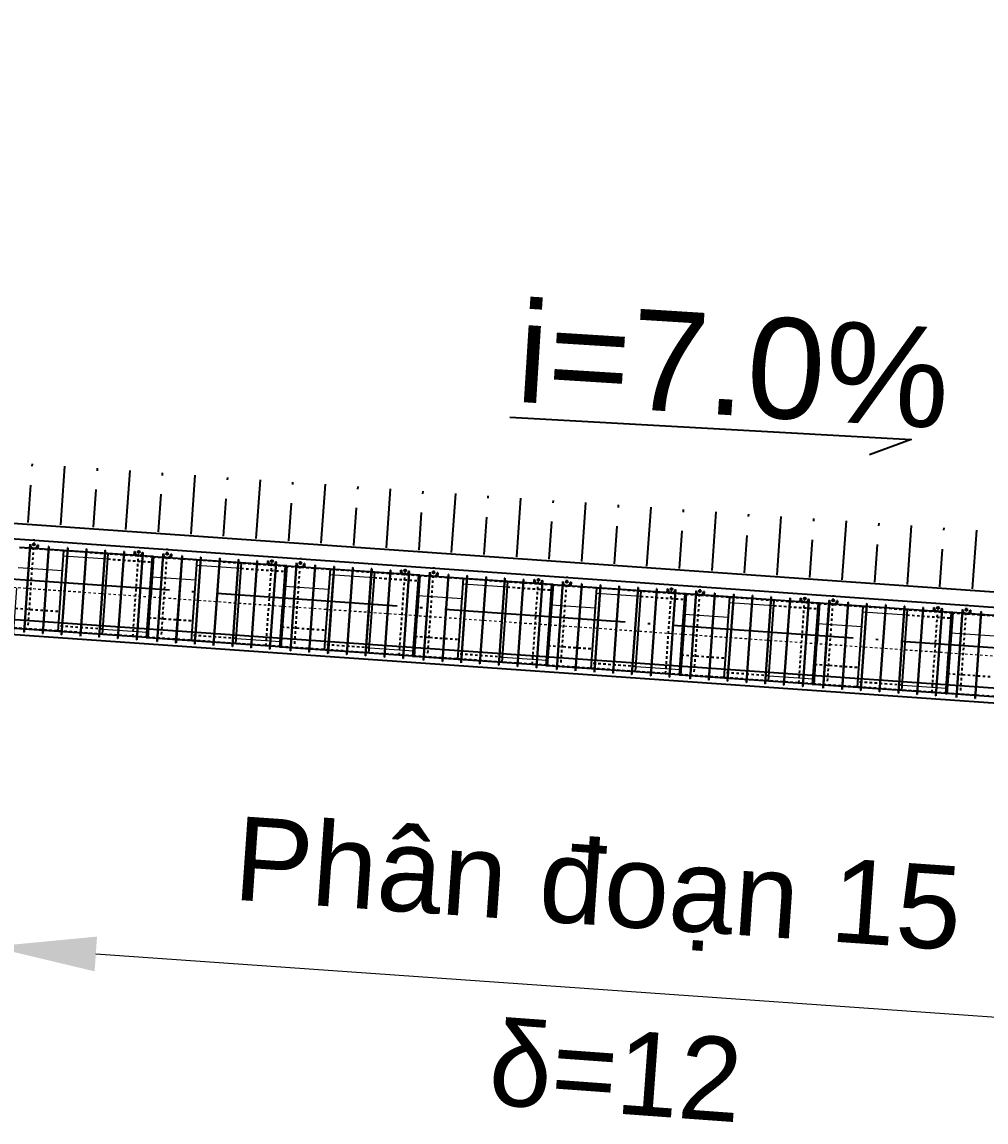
# Model space of a CAD drawing. Header units: inches. Extents: x 444671 to 463716, y 1783086 to 1794968.
# Drawn here: x 457222.12 to 457260.51, y 1787267.27 to 1787311.06 of the extents above; entities that cross this region are included whole.
import ezdxf

# ---------------------------------------------------------------- set-up
doc = ezdxf.new("R2010")
doc.units = ezdxf.units.IN
doc.header["$MEASUREMENT"] = 0
for name, pattern in [('ACAD_ISO04W100', [30, 24, -3, 0, -3]), ('CENTER', [2, 1.25, -0.25, 0.25, -0.25]), ('DASHED2', [9.525, 6.35, -3.175]), ('HIDDEN', [0.375, 0.25, -0.125])]:
    doc.linetypes.add(name, pattern=pattern)
for name, color, linetype in [('4', 4, 'Continuous'), ('Bao', 137, 'Continuous'), ('CONGTRINH', 2, 'Continuous'), ('CTTRINH', 4, 'Continuous'), ('Dong', 252, 'HIDDEN'), ('KHUAT', 8, 'DASHED2'), ('Tam', 1, 'CENTER'), ('Text', 3, 'Continuous'), ('Tim', 1, 'ACAD_ISO04W100')]:
    doc.layers.add(name, color=color, linetype=linetype)
doc.layers.add('manh', color=128, linetype='Continuous', lineweight=15)
doc.layers.add('Texdoi', color=40, linetype='Continuous', lineweight=15)
doc.styles.add('Arial', font='arial.ttf')
doc.styles.add('vn', font='')
doc.styles.get('vn').set_extended_font_data('.VnArial')
doc.linetypes.add('NEN_DA1', pattern='A,1.5,-0.15,["Y",Standard,S=0.2,R=0,X=-0.15,Y=-0.2],-0.005', length=1.655)
doc.dimstyles.new('1-1', dxfattribs={"dimtxt": 2, "dimasz": 2.5, "dimexe": 1, "dimexo": 0, "dimgap": 1, "dimtad": 1, "dimtoh": 1, "dimdec": 0, "dimzin": 0, "dimdsep": 46, "dimtxsty": 'Standard', "dimcen": 0.09, "dimclrd": 3, "dimclre": 3, "dimclrt": 4, "dimadec": 0, "dimazin": 0, "dimtfac": 1, "dimtdec": 0, "dimtmove": 0, "dimatfit": 0, "dimfxl": 0, "dimtolj": 1, "dimtzin": 0, "dimarcsym": 0})

# ---------------------------------------------------------------- blocks, each defined once
blk = doc.blocks.new('*D139')
at = {"layer": 'Bao', "color": 3, "lineweight": -2, "ltscale": 0.2, "transparency": 16777216}
for p, q in [((-878915, 183179), (-880031, 167229)), ((-831170, 179837), (-832286, 163886)), ((-875758, 168600), (-836326, 165840))]:
    blk.add_line(p, q, dxfattribs=at)
at = {"layer": 'Bao', "color": 3, "ltscale": 0.2, "transparency": 16777216}
for points in [[(-875710, 169293), (-875807, 167908), (-879915, 168891)], [(-836278, 166533), (-836375, 165147), (-832170, 165549)]]:
    blk.add_solid(points, dxfattribs=at)
at = {"layer": 'Defpoints', "color": 0, "ltscale": 0.2, "transparency": 16777216}
for p in [(-878915, 183179), (-831170, 179837), (-832170, 165549)]:
    blk.add_point(p, dxfattribs=at)
at = {"layer": 'Bao', "color": 4, "ltscale": 0.2, "transparency": 16777216, "insert": (-855774, 171052), "char_height": 3333.33, "attachment_point": 5, "rotation": 355.9956}
blk.add_mtext('\\A1;{\\f.VnArial|b0|i0|c0|p34;Ph©n ®o¹n 15}', dxfattribs=at)
blk = doc.blocks.new('A$C491C4D06')
at = {"layer": 'Bao', "ltscale": 0.2}
for p, q in [((-878388.4, 184884.7), (-878631.3, 181419.2)), ((-878374.6, 184881.7), (-878617.3, 181418.3)), ((-878374.4, 184883.6), (-878388.4, 184884.6)), ((-877640.4, 184830.4), (-877883.1, 181366.9)), ((-877626.4, 184829.4), (-877869.1, 181365.9)), ((-876892.2, 184778), (-877134.9, 181314.5)), ((-876878.2, 184777), (-877120.9, 181313.5)), ((-876143.9, 184727.4), (-876386.8, 181262.1)), ((-876129.9, 184726.4), (-876372.8, 181261.1)), ((-875395.8, 184673.2), (-875638.6, 181209.7)), ((-875381.9, 184672.3), (-875624.6, 181208.8)), ((-874647.7, 184620.9), (-874890.4, 181157)), ((-874633.7, 184619.9), (-874876.5, 181156.1)), ((-873899.5, 184568.1), (-874142.3, 181104.6)), ((-873885.5, 184567.5), (-874128.3, 181103.6)), ((-873885.6, 184567.2), (-873899.4, 184568.2)), ((-873496.9, 184420), (-873520.8, 184421.7)), ((-873083.4, 184513.3), (-873326.2, 181047.9)), ((-873069.5, 184510.4), (-873312.3, 181046.9)), ((-873069.4, 184512.2), (-873083.4, 184513.2)), ((-872335.3, 184459), (-872578.1, 180995.5)), ((-872321.4, 184458), (-872564.1, 180994.5)), ((-871587.2, 184406.6), (-871829.9, 180943.1)), ((-871573.2, 184405.6), (-871815.9, 180942.1)), ((-870838.9, 184356), (-871081.7, 180890.7)), ((-870824.9, 184355.1), (-871067.8, 180889.8)), ((-870090.8, 184301.9), (-870333.6, 180838.4)), ((-870076.9, 184300.9), (-870319.6, 180837.4)), ((-869342.7, 184249.5), (-869585.4, 180785.7)), ((-869328.7, 184248.5), (-869571.5, 180784.7)), ((-868594.5, 184196.7), (-868837.2, 180733.2)), ((-868580.5, 184196.1), (-868823.3, 180732.3)), ((-868580.5, 184195.9), (-868594.4, 184196.8)), ((-868191.9, 184048.6), (-868215.8, 184050.3)), ((-867778.4, 184142), (-868021.2, 180676.5)), ((-867764.5, 184139), (-868007.2, 180675.5)), ((-867764.4, 184140.9), (-867778.4, 184141.8)), ((-867030.3, 184087.6), (-867273.1, 180624.1)), ((-867016.4, 184086.6), (-867259.1, 180623.1)), ((-866282.2, 184035.2), (-866524.9, 180571.7)), ((-866268.2, 184034.3), (-866510.9, 180570.8)), ((-865533.9, 183984.7), (-865776.7, 180519.4)), ((-865519.9, 183983.7), (-865762.8, 180518.4)), ((-864785.8, 183930.5), (-865028.5, 180467)), ((-864771.8, 183929.5), (-865014.6, 180466)), ((-864037.7, 183878.1), (-864280.4, 180414.3)), ((-864023.7, 183877.1), (-864266.4, 180413.3)), ((-863289.5, 183825.4), (-863532.2, 180361.9)), ((-863275.5, 183824.8), (-863518.3, 180360.9)), ((-863275.5, 183824.5), (-863289.4, 183825.5)), ((-862886.9, 183677.3), (-862910.8, 183678.9)), ((-862473.3, 183770.6), (-862716.2, 180305.1)), ((-862459.5, 183767.6), (-862702.2, 180304.1)), ((-862459.4, 183769.5), (-862473.3, 183770.5)), ((-861725.3, 183716.3), (-861968, 180252.7)), ((-861711.3, 183715.3), (-861954.1, 180251.8)), ((-860977.1, 183663.9), (-861219.9, 180200.4)), ((-860963.2, 183662.9), (-861205.9, 180199.4)), ((-860228.8, 183613.3), (-860471.7, 180148)), ((-860214.9, 183612.3), (-860457.7, 180147)), ((-859480.8, 183559.1), (-859723.5, 180095.6)), ((-859466.8, 183558.2), (-859709.6, 180094.6)), ((-858732.6, 183506.8), (-858975.4, 180042.9)), ((-858718.7, 183505.8), (-858961.4, 180042)), ((-857984.5, 183454), (-858227.2, 179990.5)), ((-857970.5, 183453.4), (-858213.2, 179989.5)), ((-857970.5, 183453.1), (-857984.4, 183454.1)), ((-857581.9, 183305.9), (-857605.8, 183307.6)), ((-857168.3, 183399.2), (-857411.2, 179933.8)), ((-857154.5, 183396.2), (-857397.2, 179932.8)), ((-857154.4, 183398.1), (-857168.3, 183399.1)), ((-856420.3, 183344.9), (-856663, 179881.4)), ((-856406.3, 183343.9), (-856649.1, 179880.4)), ((-855672.1, 183292.5), (-855914.8, 179829)), ((-855658.1, 183291.5), (-855900.9, 179828)), ((-854923.8, 183241.9), (-855166.7, 179776.6)), ((-854909.9, 183240.9), (-855152.7, 179775.7)), ((-854175.8, 183187.8), (-854418.5, 179724.3)), ((-854161.8, 183186.8), (-854404.5, 179723.3)), ((-853427.6, 183135.4), (-853670.4, 179671.6)), ((-853413.7, 183134.4), (-853656.4, 179670.6)), ((-852679.5, 183082.6), (-852922.2, 179619.1)), ((-852665.5, 183082), (-852908.2, 179618.1)), ((-852665.5, 183081.7), (-852679.4, 183082.7)), ((-852276.8, 182934.5), (-852300.8, 182936.2)), ((-851863.3, 183027.9), (-852106.2, 179562.4)), ((-851849.5, 183024.9), (-852092.2, 179561.4)), ((-851849.3, 183026.8), (-851863.3, 183027.7)), ((-851115.3, 182973.5), (-851358, 179510)), ((-851101.3, 182972.5), (-851344, 179509)), ((-850367.1, 182921.1), (-850609.8, 179457.6)), ((-850353.1, 182920.2), (-850595.9, 179456.7)), ((-849618.8, 182870.6), (-849861.7, 179405.3)), ((-849604.8, 182869.6), (-849847.7, 179404.3)), ((-848870.8, 182816.4), (-849113.5, 179352.9)), ((-848856.8, 182815.4), (-849099.5, 179351.9)), ((-848122.6, 182764), (-848365.4, 179300.2)), ((-848108.6, 182763), (-848351.4, 179299.2)), ((-847374.4, 182711.3), (-847617.2, 179247.8)), ((-847360.5, 182710.7), (-847603.2, 179246.8)), ((-847360.5, 182710.4), (-847374.3, 182711.3)), ((-846558.3, 182656.5), (-846801.1, 179191)), ((-846544.5, 182653.5), (-846787.2, 179190)), ((-846544.3, 182655.4), (-846558.3, 182656.4)), ((-846971.8, 182563.2), (-846995.8, 182564.8)), ((-845810.3, 182602.1), (-846053, 179138.6)), ((-845796.3, 182601.2), (-846039, 179137.7)), ((-845062.1, 182549.8), (-845304.8, 179086.3)), ((-845048.1, 182548.8), (-845290.8, 179085.3)), ((-844313.8, 182499.2), (-844556.6, 179033.9)), ((-844299.8, 182498.2), (-844542.7, 179032.9)), ((-843565.7, 182445), (-843808.5, 178981.5)), ((-843551.8, 182444), (-843794.5, 178980.5)), ((-842817.6, 182392.6), (-843060.3, 178928.8)), ((-842803.6, 182391.7), (-843046.4, 178927.8)), ((-842069.4, 182339.9), (-842312.2, 178876.4)), ((-842055.4, 182339.3), (-842298.2, 178875.4)), ((-842055.5, 182339), (-842069.3, 182340)), ((-841253.3, 182285.1), (-841496.1, 178819.6)), ((-841239.4, 182282.1), (-841482.2, 178818.7)), ((-841239.3, 182284), (-841253.3, 182285)), ((-840505.2, 182230.8), (-840748, 178767.3)), ((-840491.3, 182229.8), (-840734, 178766.3)), ((-841666.8, 182191.8), (-841690.7, 182193.5))]:
    blk.add_line(p, q, dxfattribs=at)
at = {"layer": 'Bao'}
for p, q in [((-878382.9, 184762.1), (-878372.5, 184911.7)), ((-878073.2, 184890.7), (-878083.7, 184741.1)), ((-878053.2, 184889.3), (-878073.2, 184890.7)), ((-878053.2, 184889.3), (-878063.7, 184739.7)), ((-877626.4, 184829.4), (-877640.4, 184830.4)), ((-873520.8, 184421.7), (-878793.9, 184790.8)), ((-877254.1, 181441.1), (-877028.1, 184669.2)), ((-876878.2, 184777), (-876892.2, 184777.9)), ((-876130.1, 184724.5), (-876144, 184725.5)), ((-875488.4, 181317.5), (-875262.4, 184545.6)), ((-875381.9, 184672.1), (-875395.9, 184673.1)), ((-874633.7, 184619.7), (-874647.7, 184620.6)), ((-874227.1, 184471.2), (-874216.6, 184620.8)), ((-874216.6, 184620.8), (-874196.7, 184619.4)), ((-874207.2, 184469.8), (-874196.7, 184619.4)), ((-873897.4, 184598.4), (-873907.9, 184448.8)), ((-873520.1, 184431.7), (-873633.6, 182811.6)), ((-873601.9, 182805.4), (-873488.9, 184419.5)), ((-873460.3, 184427.5), (-873573.7, 182807.4)), ((-873460.3, 184427.5), (-873520.1, 184431.7)), ((-868215.8, 184050.3), (-873488.9, 184419.5)), ((-873077.9, 184390.7), (-873067.4, 184540.3)), ((-872768.2, 184519.3), (-872778.7, 184369.7)), ((-872748.2, 184517.9), (-872768.2, 184519.3)), ((-872748.2, 184517.9), (-872758.7, 184368.3)), ((-872321.4, 184458), (-872335.3, 184459)), ((-871573.2, 184405.6), (-871587.2, 184406.6)), ((-871949.1, 181069.7), (-871723.1, 184297.8)), ((-870825, 184353.2), (-870839, 184354.1)), ((-870183.4, 180946.1), (-869957.4, 184174.2)), ((-870076.9, 184300.7), (-870090.8, 184301.7)), ((-869328.7, 184248.3), (-869342.7, 184249.3)), ((-868922.1, 184099.8), (-868911.6, 184249.4)), ((-868911.6, 184249.4), (-868891.7, 184248)), ((-868902.1, 184098.4), (-868891.7, 184248)), ((-868592.4, 184227), (-868602.9, 184077.4)), ((-868215.1, 184060.3), (-868328.5, 182440.3)), ((-868296.9, 182434), (-868183.9, 184048.1)), ((-868155.3, 184056.1), (-868268.7, 182436.1)), ((-868155.3, 184056.1), (-868215.1, 184060.3)), ((-862910.8, 183678.9), (-868183.9, 184048.1)), ((-867772.9, 184019.3), (-867762.4, 184168.9)), ((-867463.2, 184148), (-867473.6, 183998.3)), ((-867443.2, 184146.6), (-867463.2, 184148)), ((-867443.2, 184146.6), (-867453.7, 183996.9)), ((-867016.4, 184086.6), (-867030.3, 184087.6)), ((-866268.2, 184034.2), (-866282.2, 184035.2)), ((-865520, 183981.8), (-865534, 183982.8)), ((-866644.1, 180698.4), (-866418.1, 183926.5)), ((-864878.4, 180574.8), (-864652.4, 183802.9)), ((-864771.9, 183929.3), (-864785.8, 183930.3)), ((-864023.7, 183876.9), (-864037.7, 183877.9)), ((-863617.1, 183728.4), (-863606.6, 183878)), ((-863606.6, 183878), (-863586.6, 183876.7)), ((-863597.1, 183727), (-863586.6, 183876.7)), ((-863287.4, 183855.7), (-863297.9, 183706)), ((-862910.1, 183688.9), (-863023.5, 182068.9)), ((-862991.9, 182062.7), (-862878.9, 183676.7)), ((-862850.3, 183684.7), (-862963.7, 182064.7)), ((-862850.3, 183684.7), (-862910.1, 183688.9)), ((-857605.8, 183307.6), (-862878.9, 183676.7)), ((-862467.9, 183647.9), (-862457.4, 183797.6)), ((-862158.1, 183776.6), (-862168.6, 183627)), ((-862138.2, 183775.2), (-862158.1, 183776.6)), ((-862138.2, 183775.2), (-862148.7, 183625.6)), ((-861711.3, 183715.3), (-861725.3, 183716.3)), ((-861339, 180327), (-861113.1, 183555.1)), ((-860963.2, 183662.8), (-860977.1, 183663.8)), ((-860215, 183610.4), (-860229, 183611.4)), ((-859466.8, 183558), (-859480.8, 183559)), ((-859573.4, 180203.4), (-859347.4, 183431.5)), ((-858718.7, 183505.5), (-858732.7, 183506.5)), ((-858312.1, 183357), (-858301.6, 183506.7)), ((-858301.6, 183506.7), (-858281.6, 183505.3)), ((-858292.1, 183355.6), (-858281.6, 183505.3)), ((-857982.4, 183484.3), (-857992.8, 183334.7)), ((-857605.1, 183317.6), (-857718.5, 181697.5)), ((-857686.9, 181691.3), (-857573.9, 183305.3)), ((-857545.2, 183313.4), (-857658.6, 181693.3)), ((-857545.2, 183313.4), (-857605.1, 183317.6)), ((-852300.8, 182936.2), (-857573.9, 183305.3)), ((-857162.9, 183276.6), (-857152.4, 183426.2)), ((-856853.1, 183405.2), (-856863.6, 183255.6)), ((-856833.2, 183403.8), (-856853.1, 183405.2)), ((-856833.2, 183403.8), (-856843.7, 183254.2)), ((-856406.3, 183343.9), (-856420.3, 183344.9)), ((-856034, 179955.6), (-855808.1, 183183.7)), ((-855658.2, 183291.5), (-855672.1, 183292.5)), ((-854910, 183239), (-854924, 183240)), ((-854161.8, 183186.6), (-854175.8, 183187.6)), ((-853413.7, 183134.2), (-853427.6, 183135.2)), ((-853007, 182985.7), (-852996.6, 183135.3)), ((-852996.6, 183135.3), (-852976.6, 183133.9)), ((-852987.1, 182984.3), (-852976.6, 183133.9)), ((-852677.3, 183112.9), (-852687.8, 182963.3)), ((-873637.8, 182807.9), (-873751.2, 181187.9)), ((-873609.6, 182810), (-873722.6, 181195.9)), ((-873578, 182803.7), (-873691.4, 181183.7)), ((-873578, 182803.7), (-873637.8, 182807.9)), ((-873573.7, 182807.4), (-873633.6, 182811.6)), ((-873601.6, 182809.4), (-873601.8, 182807.4)), ((-854268.4, 179832), (-854042.4, 183060.1)), ((-852300.1, 182946.2), (-852413.5, 181326.1)), ((-852381.8, 181319.9), (-852268.9, 182934)), ((-852240.2, 182942), (-852353.6, 181322)), ((-852240.2, 182942), (-852300.1, 182946.2)), ((-846995.8, 182564.8), (-852268.9, 182934)), ((-851857.9, 182905.2), (-851847.4, 183054.8)), ((-851548.1, 183033.9), (-851558.6, 182884.2)), ((-851528.2, 183032.5), (-851548.1, 183033.9)), ((-851528.2, 183032.5), (-851538.6, 182882.8)), ((-851101.3, 182972.5), (-851115.3, 182973.5)), ((-850729, 179584.3), (-850503, 182812.4)), ((-850353.1, 182920.1), (-850367.1, 182921.1)), ((-849605, 182867.7), (-849618.9, 182868.6)), ((-848963.3, 179460.7), (-848737.4, 182688.8)), ((-848856.8, 182815.2), (-848870.8, 182816.2)), ((-848108.7, 182762.8), (-848122.6, 182763.8)), ((-847702, 182614.3), (-847691.5, 182763.9)), ((-847691.5, 182763.9), (-847671.6, 182762.5)), ((-847682.1, 182612.9), (-847671.6, 182762.5)), ((-847372.3, 182741.6), (-847382.8, 182591.9)), ((-846552.8, 182533.8), (-846542.4, 182683.5)), ((-846243.1, 182662.5), (-846253.6, 182512.9)), ((-846223.1, 182661.1), (-846243.1, 182662.5)), ((-846223.1, 182661.1), (-846233.6, 182511.5)), ((-868332.8, 182436.5), (-868446.2, 180816.5)), ((-868304.6, 182438.6), (-868417.6, 180824.5)), ((-868273, 182432.4), (-868386.4, 180812.3)), ((-868273, 182432.4), (-868332.8, 182436.5)), ((-868268.7, 182436.1), (-868328.5, 182440.3)), ((-868296.6, 182438), (-868296.8, 182436)), ((-846995.1, 182574.8), (-847108.5, 180954.8)), ((-847076.8, 180948.6), (-846963.8, 182562.6)), ((-846935.2, 182570.6), (-847048.6, 180950.6)), ((-846935.2, 182570.6), (-846995.1, 182574.8)), ((-841690.7, 182193.5), (-846963.8, 182562.6)), ((-845796.3, 182601.2), (-845810.3, 182602.1)), ((-845424, 179212.9), (-845198, 182441)), ((-845048.1, 182548.7), (-845062.1, 182549.7)), ((-844300, 182496.3), (-844313.9, 182497.3)), ((-843658.3, 179089.3), (-843432.3, 182317.4)), ((-843551.8, 182443.9), (-843565.8, 182444.8)), ((-842803.6, 182391.4), (-842817.6, 182392.4)), ((-842397, 182242.9), (-842386.5, 182392.6)), ((-842386.5, 182392.6), (-842366.6, 182391.2)), ((-842377.1, 182241.5), (-842366.6, 182391.2)), ((-842067.3, 182370.2), (-842077.8, 182220.6)), ((-841690, 182203.4), (-841803.5, 180583.4)), ((-841630.2, 182199.3), (-841743.6, 180579.2)), ((-841630.2, 182199.3), (-841690, 182203.4)), ((-841247.8, 182162.5), (-841237.3, 182312.1)), ((-840938.1, 182291.1), (-840948.6, 182141.5)), ((-840918.1, 182289.7), (-840938.1, 182291.1)), ((-840918.1, 182289.7), (-840928.6, 182140.1)), ((-840491.3, 182229.8), (-840505.2, 182230.8)), ((-863027.8, 182065.2), (-863141.2, 180445.1)), ((-862999.6, 182067.2), (-863112.6, 180453.2)), ((-862967.9, 182061), (-863081.3, 180441)), ((-862967.9, 182061), (-863027.8, 182065.2)), ((-862963.7, 182064.7), (-863023.5, 182068.9)), ((-862991.6, 182066.7), (-862991.7, 182064.7)), ((-841771.8, 180577.2), (-841658.8, 182191.2)), ((-836385.7, 181822.1), (-841658.8, 182191.2)), ((-873722.6, 181195.9), (-878995.7, 181565)), ((-878617.3, 181418.3), (-878631.3, 181419.2)), ((-877869.1, 181365.9), (-877883.1, 181366.9)), ((-857722.8, 181693.8), (-857836.2, 180073.8)), ((-857694.6, 181695.8), (-857807.6, 180081.8)), ((-857662.9, 181689.6), (-857776.3, 180069.6)), ((-857662.9, 181689.6), (-857722.8, 181693.8)), ((-857658.6, 181693.3), (-857718.5, 181697.5)), ((-857686.6, 181695.3), (-857686.7, 181693.3)), ((-852389.5, 181324.5), (-852502.5, 179710.4)), ((-852353.6, 181322), (-852413.5, 181326.1)), ((-852381.6, 181323.9), (-852381.7, 181321.9)), ((-877120.9, 181313.5), (-877134.9, 181314.5)), ((-876372.8, 181261.1), (-876386.8, 181262.1)), ((-875624.6, 181208.8), (-875638.6, 181209.7)), ((-874876.4, 181156.4), (-874890.4, 181157.4)), ((-874876.5, 181156.1), (-874890.4, 181157)), ((-874128.3, 181103.6), (-874142.3, 181104.6)), ((-874128.3, 181104), (-874142.2, 181105)), ((-873691.4, 181183.7), (-873751.2, 181187.9)), ((-868417.6, 180824.5), (-873690.7, 181193.7)), ((-873312.3, 181046.9), (-873326.2, 181047.9)), ((-872564.1, 180994.5), (-872578.1, 180995.5)), ((-871815.9, 180942.1), (-871829.9, 180943.1)), ((-871067.8, 180889.8), (-871081.7, 180890.7)), ((-852417.8, 181322.4), (-852531.2, 179702.4)), ((-852357.9, 181318.2), (-852471.3, 179698.2)), ((-852357.9, 181318.2), (-852417.8, 181322.4)), ((-847112.7, 180951.1), (-847226.1, 179331)), ((-847084.5, 180953.1), (-847197.5, 179339.1)), ((-847052.9, 180946.9), (-847166.3, 179326.8)), ((-847052.9, 180946.9), (-847112.7, 180951.1)), ((-847048.6, 180950.6), (-847108.5, 180954.8)), ((-847076.5, 180952.5), (-847076.7, 180950.5)), ((-870319.6, 180837.4), (-870333.6, 180838.4)), ((-869571.4, 180785), (-869585.4, 180786)), ((-869571.5, 180784.7), (-869585.4, 180785.7)), ((-868823.3, 180732.6), (-868837.2, 180733.6)), ((-868823.3, 180732.3), (-868837.2, 180733.2)), ((-868386.4, 180812.3), (-868446.2, 180816.5)), ((-863112.6, 180453.2), (-868385.7, 180822.3)), ((-868007.2, 180675.5), (-868021.2, 180676.5)), ((-867259.1, 180623.1), (-867273.1, 180624.1)), ((-866510.9, 180570.8), (-866524.9, 180571.7)), ((-865762.8, 180518.4), (-865776.7, 180519.4)), ((-865014.6, 180466), (-865028.5, 180467)), ((-857807.6, 180081.8), (-863080.6, 180450.9)), ((-841807.7, 180579.7), (-841921.1, 178959.7)), ((-841779.5, 180581.7), (-841892.5, 178967.7)), ((-841747.9, 180575.5), (-841861.3, 178955.5)), ((-841747.9, 180575.5), (-841807.7, 180579.7)), ((-841743.6, 180579.2), (-841803.5, 180583.4)), ((-841771.5, 180581.2), (-841771.7, 180579.2)), ((-864266.4, 180413.6), (-864280.4, 180414.6)), ((-864266.4, 180413.3), (-864280.4, 180414.3)), ((-863518.2, 180361.3), (-863532.2, 180362.2)), ((-863518.3, 180360.9), (-863532.2, 180361.9)), ((-863081.3, 180441), (-863141.2, 180445.1)), ((-862702.2, 180304.1), (-862716.2, 180305.1)), ((-861954.1, 180251.8), (-861968, 180252.7)), ((-861205.9, 180199.4), (-861219.9, 180200.4)), ((-860457.7, 180147), (-860471.7, 180148)), ((-859709.6, 180094.6), (-859723.5, 180095.6)), ((-858961.4, 180042.3), (-858975.4, 180043.3)), ((-858961.4, 180042), (-858975.4, 180042.9)), ((-857776.3, 180069.6), (-857836.2, 180073.8)), ((-852502.5, 179710.4), (-857775.6, 180079.6)), ((-858213.2, 179989.9), (-858227.2, 179990.9)), ((-858213.2, 179989.5), (-858227.2, 179990.5)), ((-857397.2, 179932.8), (-857411.2, 179933.8)), ((-856649.1, 179880.4), (-856663, 179881.4)), ((-855900.9, 179828), (-855914.8, 179829)), ((-855152.7, 179775.7), (-855166.7, 179776.6)), ((-854404.5, 179723.3), (-854418.5, 179724.3)), ((-853656.4, 179670.6), (-853670.4, 179671.6)), ((-853656.4, 179670.9), (-853670.3, 179671.9)), ((-852908.2, 179618.5), (-852922.2, 179619.5)), ((-852908.2, 179618.1), (-852922.2, 179619.1)), ((-852471.3, 179698.2), (-852531.2, 179702.4)), ((-847197.5, 179339.1), (-852470.6, 179708.2)), ((-852092.2, 179561.4), (-852106.2, 179562.4)), ((-851344, 179509), (-851358, 179510)), ((-850595.9, 179456.7), (-850609.8, 179457.6)), ((-849847.7, 179404.3), (-849861.7, 179405.3)), ((-849099.5, 179351.9), (-849113.5, 179352.9)), ((-848351.4, 179299.2), (-848365.4, 179300.2)), ((-848351.4, 179299.5), (-848365.3, 179300.5)), ((-847603.2, 179246.8), (-847617.2, 179247.8)), ((-847603.2, 179247.2), (-847617.1, 179248.1)), ((-847166.3, 179326.8), (-847226.1, 179331)), ((-841892.5, 178967.7), (-847165.6, 179336.8)), ((-846787.2, 179190), (-846801.1, 179191)), ((-846039, 179137.7), (-846053, 179138.6)), ((-845290.8, 179085.3), (-845304.8, 179086.3)), ((-844542.7, 179032.9), (-844556.6, 179033.9)), ((-843794.5, 178980.5), (-843808.5, 178981.5)), ((-843046.3, 178928.2), (-843060.3, 178929.1)), ((-843046.4, 178927.8), (-843060.3, 178928.8)), ((-842298.2, 178875.4), (-842312.2, 178876.4)), ((-842298.2, 178875.8), (-842312.1, 178876.8)), ((-841861.3, 178955.5), (-841921.1, 178959.7)), ((-836587.5, 178596.3), (-841860.6, 178965.4)), ((-841482.2, 178818.7), (-841496.1, 178819.6)), ((-840734, 178766.3), (-840748, 178767.3))]:
    blk.add_line(p, q, dxfattribs=at)
for centre in [(-878222.8, 184901.2), (-874047, 184608.9), (-872917.8, 184529.8), (-868742, 184237.5), (-867612.8, 184158.5), (-863437, 183866.2), (-862307.8, 183787.1), (-858132, 183494.8), (-857002.8, 183415.7), (-852827, 183123.4), (-851697.7, 183044.3), (-847522, 182752.1), (-846392.7, 182673), (-842216.9, 182380.7), (-841087.7, 182301.6)]:
    blk.add_circle(centre, 40, dxfattribs=at)
for centre in [(-878222.8, 184901.2), (-874047, 184608.9), (-872917.8, 184529.8), (-868742, 184237.5), (-867612.8, 184158.5), (-863437, 183866.2), (-862307.8, 183787.1), (-858132, 183494.8), (-857002.8, 183415.7), (-852827, 183123.4), (-851697.7, 183044.3), (-847522, 182752.1), (-846392.7, 182673), (-842216.9, 182380.7), (-841087.7, 182301.6)]:
    blk.add_arc(centre, 150, 355.99118, 175.99118, dxfattribs=at)
at = {"layer": 'KHUAT', "ltscale": 5}
for p, q in [((-873498, 184404.1), (-878795.1, 184774.9)), ((-873609.6, 182810), (-873496.9, 184420)), ((-868193, 184032.7), (-873490, 184403.5)), ((-875277.7, 184327.6), (-873512, 184204)), ((-869972.7, 183956.3), (-868207, 183832.7)), ((-868304.6, 182438.6), (-868191.9, 184048.6)), ((-862888, 183661.3), (-868185, 184032.1)), ((-864667.7, 183584.9), (-862902, 183461.3)), ((-862999.6, 182067.2), (-862886.9, 183677.3)), ((-857583, 183289.9), (-862880, 183660.8)), ((-859362.6, 183213.5), (-857597, 183089.9)), ((-857694.6, 181695.8), (-857581.9, 183305.9)), ((-852278, 182918.6), (-857575, 183289.4)), ((-873601.9, 182805.4), (-873714.6, 181195.3)), ((-854057.6, 182842.2), (-852292, 182718.6)), ((-852389.5, 181324.5), (-852276.8, 182934.5)), ((-846972.9, 182547.2), (-852270, 182918)), ((-878963.8, 182364.8), (-877198.1, 182241.2)), ((-868296.9, 182434), (-868409.6, 180824)), ((-848752.6, 182470.8), (-846986.9, 182347.2)), ((-847084.5, 180953.1), (-846971.8, 182563.2)), ((-841667.9, 182175.8), (-846965, 182546.6)), ((-873658.8, 181993.4), (-871893.1, 181869.8)), ((-862991.9, 182062.7), (-863104.6, 180452.6)), ((-843447.6, 182099.4), (-841681.9, 181975.8)), ((-841779.5, 180581.7), (-841666.8, 182191.8)), ((-836362.9, 181804.5), (-841659.9, 182175.3)), ((-873721.5, 181211.9), (-879018.5, 181582.7)), ((-875473.2, 181535.5), (-877238.8, 181659.1)), ((-868353.7, 181622), (-866588.1, 181498.4)), ((-857686.9, 181691.3), (-857799.6, 180081.2)), ((-873690.7, 181193.7), (-873714.6, 181195.3)), ((-868416.5, 180840.5), (-873713.5, 181211.3)), ((-870168.1, 181164.1), (-871933.8, 181287.7)), ((-864863.1, 180792.7), (-866628.8, 180916.3)), ((-863048.7, 181250.7), (-861283, 181127)), ((-852381.8, 181319.9), (-852494.6, 179709.9)), ((-847076.8, 180948.6), (-847189.5, 179338.5)), ((-868385.7, 180822.3), (-868409.6, 180824)), ((-863111.5, 180469.1), (-868408.5, 180839.9)), ((-863080.6, 180450.9), (-863104.6, 180452.6)), ((-857806.4, 180097.8), (-863103.5, 180468.6)), ((-859558.1, 180421.4), (-861323.8, 180545)), ((-857743.7, 180879.3), (-855978, 180755.7)), ((-852438.7, 180507.9), (-850673, 180384.3)), ((-841771.8, 180577.2), (-841884.5, 178967.1)), ((-857775.6, 180079.6), (-857799.6, 180081.2)), ((-852501.4, 179726.4), (-857798.5, 180097.2)), ((-854253.1, 180050), (-856018.8, 180173.6)), ((-847133.7, 180136.5), (-845368, 180012.9)), ((-852470.6, 179708.2), (-852494.6, 179709.9)), ((-847196.4, 179355), (-852493.4, 179725.8)), ((-848948.1, 179678.6), (-850713.8, 179802.2)), ((-841828.7, 179765.2), (-840063, 179641.6)), ((-847165.6, 179336.8), (-847189.5, 179338.5)), ((-841891.4, 178983.6), (-847188.4, 179354.5)), ((-843643.1, 179307.3), (-845408.7, 179430.9)), ((-841860.6, 178965.4), (-841884.5, 178967.1)), ((-836586.4, 178612.3), (-841883.4, 178983.1))]:
    blk.add_line(p, q, dxfattribs=at)
at = {"layer": 'manh', "color": 1, "linetype": 'CENTER', "ltscale": 0.05}
blk.add_line((-712356.3, 171519.6), (-1133025.9, 200968), dxfattribs=at)
at = {"layer": 'manh'}
for p, q in [((-877043.4, 184451.2), (-875277.7, 184327.6)), ((-878849.8, 183992.8), (-877084.1, 183869.2)), ((-871738.4, 184079.9), (-869972.7, 183956.3)), ((-873544.8, 183621.4), (-871779.1, 183497.8)), ((-866433.3, 183708.5), (-864667.7, 183584.9)), ((-868239.8, 183250), (-866474.1, 183126.4)), ((-861128.3, 183337.1), (-859362.6, 183213.5)), ((-862934.8, 182878.7), (-861169.1, 182755.1)), ((-855823.3, 182965.8), (-854057.6, 182842.2)), ((-857629.7, 182507.3), (-855864.1, 182383.7)), ((-850518.3, 182594.4), (-848752.6, 182470.8)), ((-845213.3, 182223), (-843447.6, 182099.4)), ((-852324.7, 182135.9), (-850559, 182012.3)), ((-847019.7, 181764.6), (-845254, 181641)), ((-875473.2, 181535.5), (-873707.5, 181411.9)), ((-841714.7, 181393.2), (-839949, 181269.6)), ((-870168.1, 181164.1), (-868402.5, 181040.5)), ((-864863.1, 180792.7), (-863097.4, 180669.1)), ((-859558.1, 180421.4), (-857792.4, 180297.8)), ((-854253.1, 180050), (-852487.4, 179926.4)), ((-848948.1, 179678.6), (-847182.4, 179555)), ((-843643.1, 179307.3), (-841877.4, 179183.7))]:
    blk.add_line(p, q, dxfattribs=at)
at = {"layer": 'Tam', "ltscale": 3}
for p, q in [((-878447.5, 181695.1), (-878207.7, 185117.7)), ((-874283.7, 181240.8), (-874043.8, 184663.4)), ((-873142.5, 181323.7), (-872902.6, 184746.4)), ((-868978.7, 180869.4), (-868738.8, 184292.1)), ((-867837.5, 180952.3), (-867597.6, 184375)), ((-862532.5, 180581), (-862292.6, 184003.6)), ((-863673.7, 180498), (-863433.8, 183920.7)), ((-858368.7, 180126.7), (-858128.8, 183549.3)), ((-857227.4, 180209.6), (-856987.6, 183632.2)), ((-853063.6, 179755.3), (-852823.8, 183178)), ((-851922.4, 179838.2), (-851682.6, 183260.9)), ((-847758.6, 179383.9), (-847518.8, 182806.6)), ((-846617.4, 179466.8), (-846377.5, 182889.5)), ((-842453.6, 179012.6), (-842213.7, 182435.2)), ((-841312.4, 179095.5), (-841072.5, 182518.1))]:
    blk.add_line(p, q, dxfattribs=at)
at = {"layer": 'Tam'}
for p, q in [((-878160.4, 184897.2), (-878285.2, 184905.9)), ((-873984.7, 184604.5), (-874109.4, 184613.3)), ((-872855.4, 184525.8), (-872980.2, 184534.6)), ((-868679.7, 184233.2), (-868804.4, 184241.9)), ((-867550.4, 184154.5), (-867675.1, 184163.2)), ((-863374.6, 183861.8), (-863499.4, 183870.5)), ((-862245.4, 183783.1), (-862370.1, 183791.8)), ((-858069.6, 183490.4), (-858194.4, 183499.2)), ((-856940.4, 183411.7), (-857065.1, 183420.5)), ((-852764.6, 183119.1), (-852889.3, 183127.8)), ((-851635.3, 183040.3), (-851760.1, 183049.1)), ((-847459.6, 182747.7), (-847584.3, 182756.4)), ((-846330.3, 182669), (-846455.1, 182677.7)), ((-842154.6, 182376.3), (-842279.3, 182385.1)), ((-841025.3, 182297.6), (-841150, 182306.3))]:
    blk.add_line(p, q, dxfattribs=at)
at = {"layer": 'Bao', "ltscale": 0.2, "insert": (-859936, 165946.8), "char_height": 3333.333, "width": 28094.706, "attachment_point": 1, "rotation": 355.84487, "style": 'Arial'}
blk.add_mtext('{\\fSymbol|b0|i0|c2|p18;d=12}', dxfattribs=at)
at = {"layer": 'Bao', "ltscale": 0.2}
dim = blk.add_aligned_dim(p1=(-878914.8, 183179.3), p2=(-831169.6, 179837), distance=-14323.1, text='{\\f.VnArial|b0|i0|c0|p34;Ph©n ®o¹n 15}', dimstyle='1-1', override={"dimscale": 1666.666684, "dimlfac": -1}, dxfattribs=at)
dim.commit()
dim.dimension.update_dxf_attribs({"geometry": '*D139', "text_midpoint": (-855774.1, 171052.2)})

msp = doc.modelspace()

# ---------------------------------------------------------------- linework, layer by layer
at = {"layer": '4', "linetype": 'NEN_DA1', "ltscale": 10}
msp.add_line((456969.7969, 1787304.3207), (457386.7099, 1787275.1368), dxfattribs=at)
msp.add_lwpolyline([(457379.5745, 1787280.0471), (456973.6481, 1787308.4619)], dxfattribs=at)
at = {"layer": 'CONGTRINH', "ltscale": 10}
for p, q in [((456973.6062, 1787307.8634), (457386.9752, 1787278.9275)), ((456973.3828, 1787304.6712), (457386.7518, 1787275.7353))]:
    msp.add_line(p, q, dxfattribs=at)
at = {"layer": 'CTTRINH', "color": 4, "linetype": 'ByBlock'}
for p, q in [((457223.6647, 1787291.0404), (457223.8295, 1787293.3846)), ((457226.2583, 1787290.8581), (457226.4231, 1787293.2023)), ((457228.8519, 1787290.6758), (457229.0167, 1787293.02)), ((457231.4455, 1787290.4935), (457231.6103, 1787292.8378)), ((457234.0391, 1787290.3113), (457234.2039, 1787292.6555)), ((457236.6327, 1787290.129), (457236.7975, 1787292.4732)), ((457239.2263, 1787289.9467), (457239.3911, 1787292.2909)), ((457241.8199, 1787289.7644), (457241.9847, 1787292.1086)), ((457244.4135, 1787289.5822), (457244.5783, 1787291.9264)), ((457247.0071, 1787289.3999), (457247.1719, 1787291.7441)), ((457249.6008, 1787289.2176), (457249.7655, 1787291.5618)), ((457252.1944, 1787289.0353), (457252.3591, 1787291.3795)), ((457254.788, 1787288.853), (457254.9527, 1787291.1973)), ((457257.3816, 1787288.6708), (457257.5463, 1787291.015)), ((457259.9752, 1787288.4885), (457260.1399, 1787290.8327))]:
    msp.add_line(p, q, dxfattribs=at)
at = {"layer": 'Dong', "color": 3, "ltscale": 6}
for p, q in [((457222.3679, 1787291.1315), (457222.5327, 1787293.4757)), ((457224.9615, 1787290.9492), (457225.1263, 1787293.2935)), ((457227.5551, 1787290.767), (457227.7199, 1787293.1112)), ((457230.1487, 1787290.5847), (457230.3135, 1787292.9289)), ((457232.7423, 1787290.4024), (457232.9071, 1787292.7466)), ((457235.3359, 1787290.2201), (457235.5007, 1787292.5643)), ((457237.9295, 1787290.0378), (457238.0943, 1787292.3821)), ((457240.5231, 1787289.8556), (457240.6879, 1787292.1998)), ((457243.1167, 1787289.6733), (457243.2815, 1787292.0175)), ((457245.7103, 1787289.491), (457245.8751, 1787291.8352)), ((457248.3039, 1787289.3087), (457248.4687, 1787291.653)), ((457250.8976, 1787289.1265), (457251.0623, 1787291.4707)), ((457253.4912, 1787288.9442), (457253.6559, 1787291.2884)), ((457256.0848, 1787288.7619), (457256.2495, 1787291.1061)), ((457258.6784, 1787288.5796), (457258.8431, 1787290.9238))]:
    msp.add_line(p, q, dxfattribs=at)
at = {"layer": 'Text'}
msp.add_lwpolyline([(457241.5439, 1787295.3235), (457257.5292, 1787294.4449), (457255.8757, 1787293.8308)], dxfattribs=at)
at = {"layer": 'Tim', "ltscale": 0.3}
msp.add_line((456440.1145, 1787343.6039), (457400.8161, 1787276.3548), dxfattribs=at)

# ---------------------------------------------------------------- block references
at = {"layer": 'Texdoi', "xscale": 0.0009999999892897904, "yscale": 0.0009999999310821295, "zscale": 0.001}
msp.add_blockref('A$C491C4D06', (458100.8161, 1787105.3548), dxfattribs=at)

# ---------------------------------------------------------------- texts
at = {"layer": 'Text', "color": 3, "linetype": 'Continuous', "style": 'vn'}
msp.add_text('i=7.0%%%', height=4, rotation=356.41175, dxfattribs=at).set_placement((457241.7308, 1787295.9475, 0.0633))

doc.saveas('drawing.dxf')
